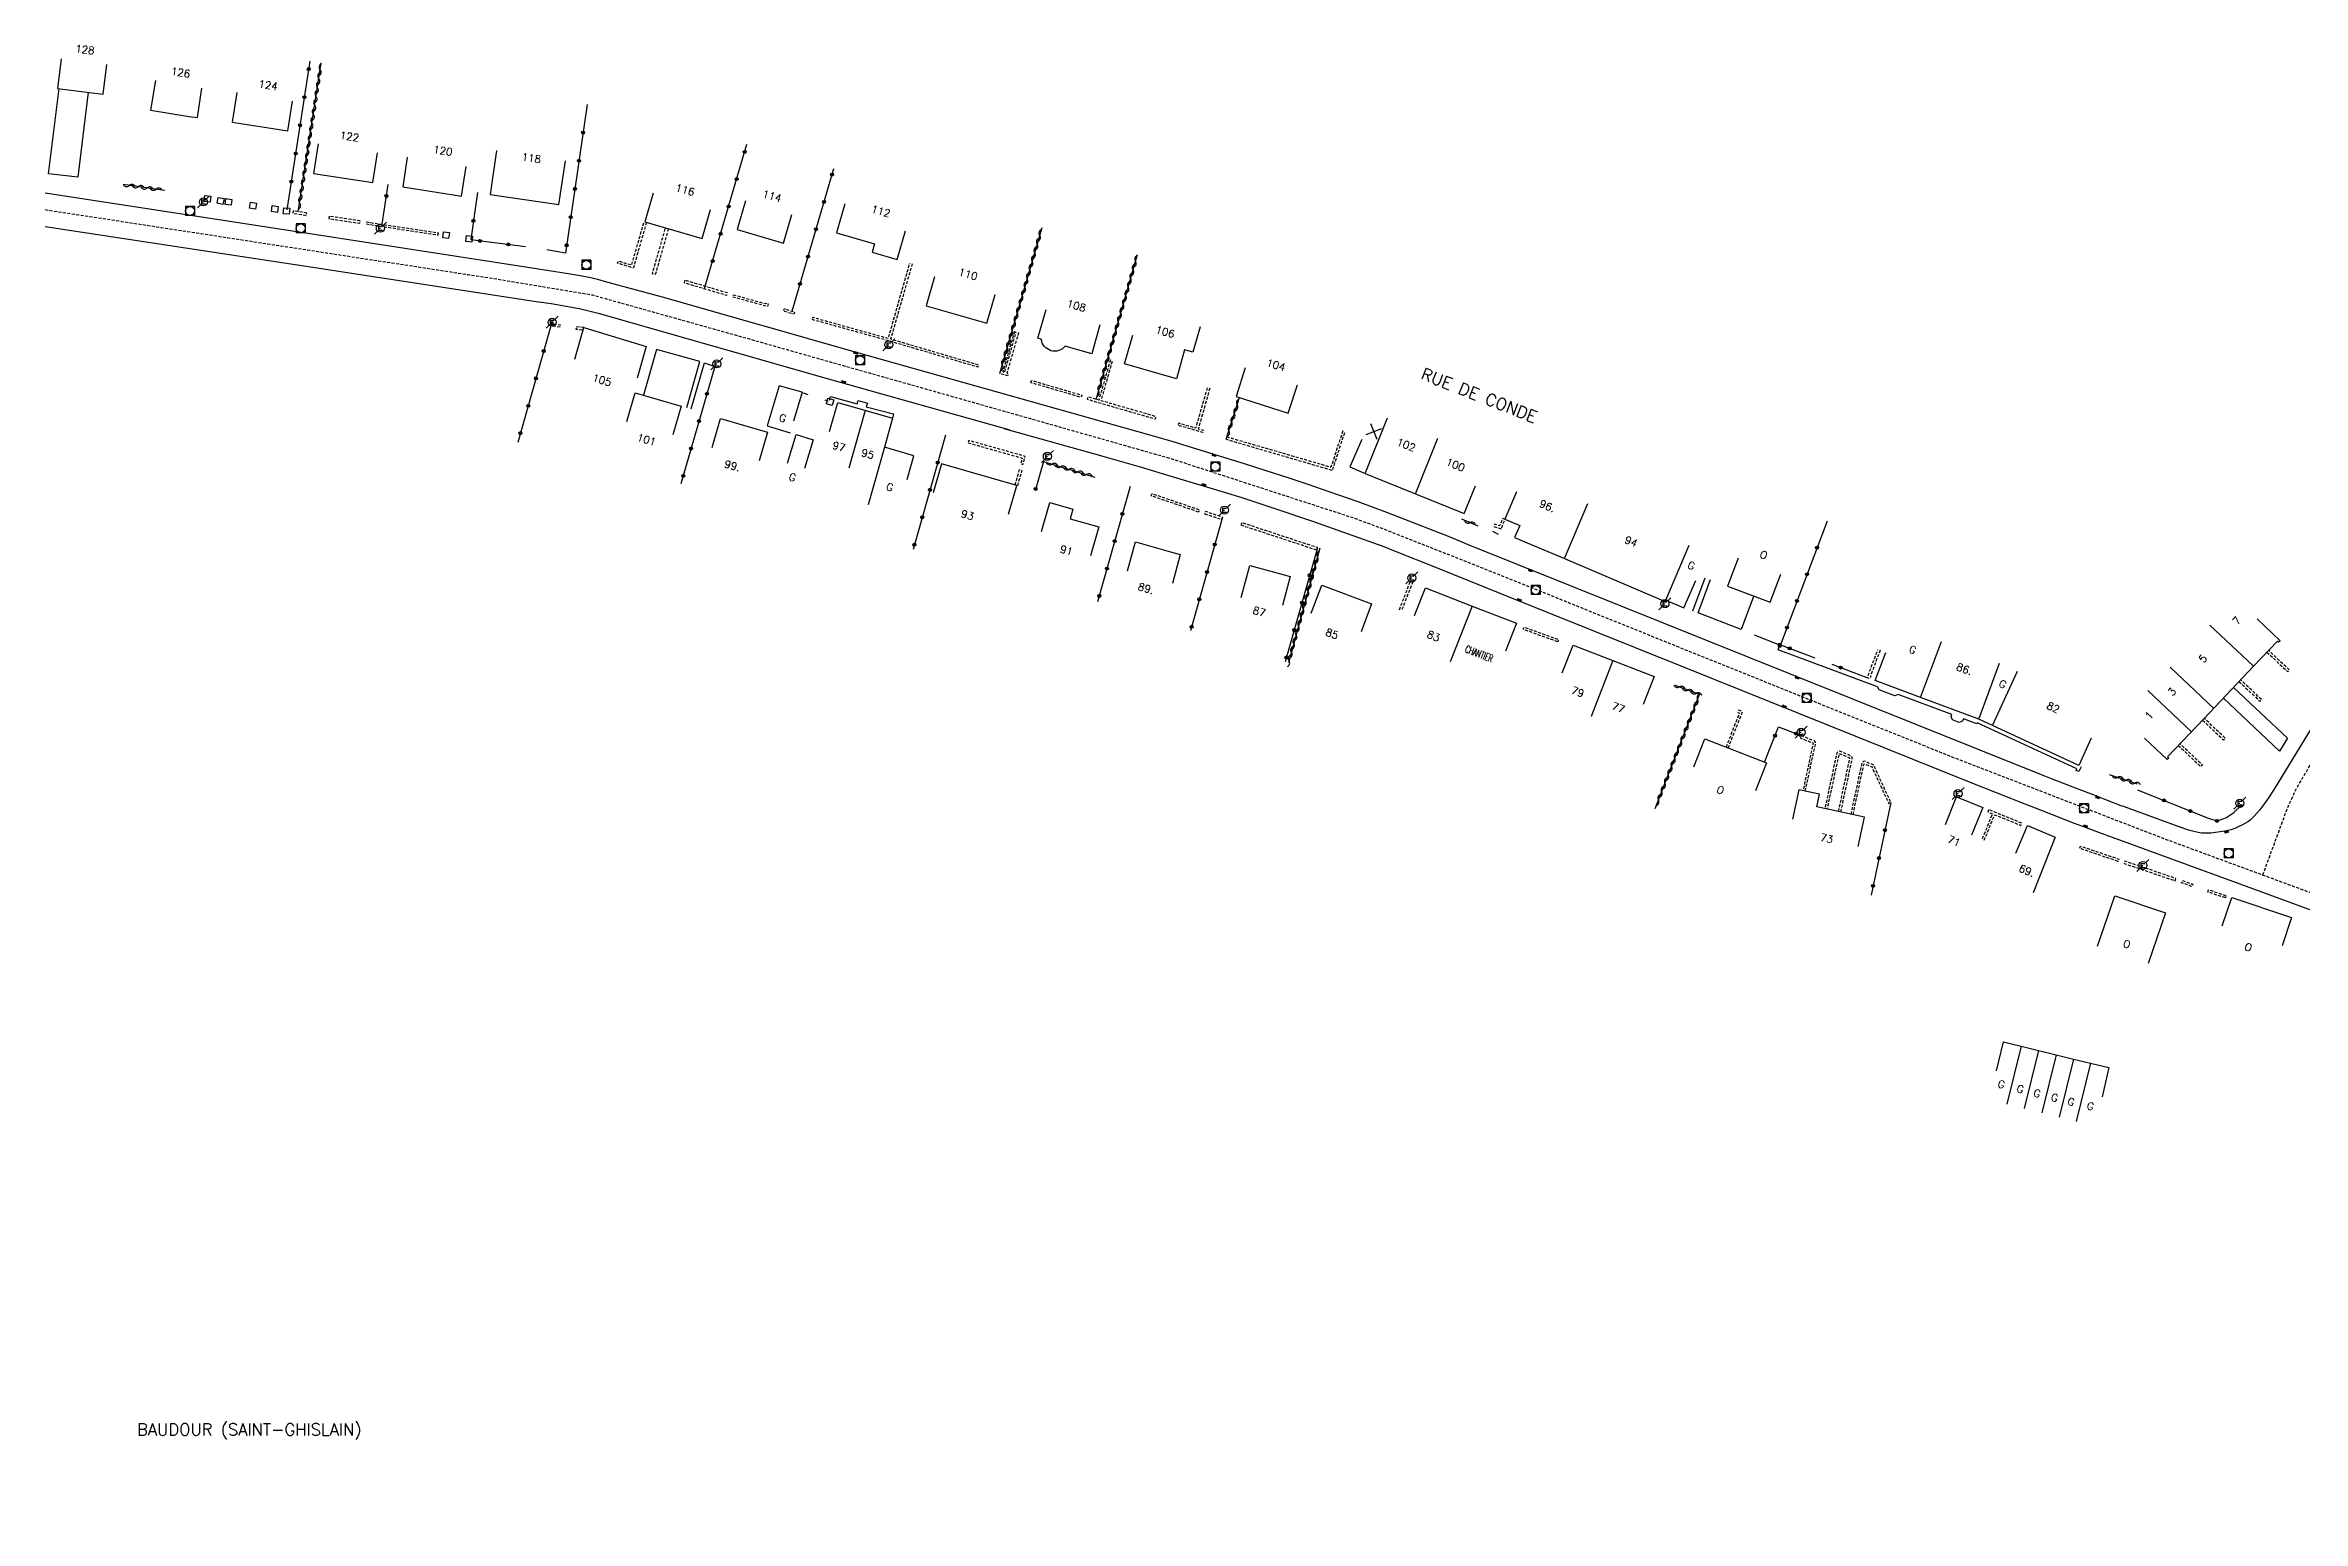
# Model space of a CAD drawing. Header units: millimetres. Extents: x 111000 to 112001, y 129999 to 131000.
# Drawn here: x 111000 to 111376.8, y 130000 to 130246.3 of the extents above; entities that cross this region are included whole.
import ezdxf
from ezdxf.enums import TextEntityAlignment as Align

# ---------------------------------------------------------------- set-up
doc = ezdxf.new("R2010")
doc.units = ezdxf.units.MM
doc.linetypes.add('DASHED', pattern=[0.75, 0.5, -0.25])
doc.layers.get('0').update_dxf_attribs({"linetype": 'CONTINUOUS'})
for name, color, linetype in [('W0001', 6, 'DASHED'), ('W0008', 7, 'CONTINUOUS'), ('W0100', 7, 'CONTINUOUS'), ('W0112', 1, 'DASHED'), ('W0310', 3, 'CONTINUOUS'), ('W0322', 7, 'CONTINUOUS'), ('W0330', 7, 'CONTINUOUS'), ('W0400', 7, 'CONTINUOUS'), ('W0420', 7, 'CONTINUOUS'), ('W0471', 7, 'CONTINUOUS'), ('W0980', 7, 'CONTINUOUS'), ('W0989', 7, 'CONTINUOUS'), ('W0991', 7, 'CONTINUOUS'), ('W1102', 7, 'CONTINUOUS')]:
    doc.layers.add(name, color=color, linetype=linetype)
doc.styles.get("Standard").update_dxf_attribs({"font": 'romans.shx', "width": 0.85})

# ---------------------------------------------------------------- blocks, each defined once
blk = doc.blocks.new('T471')
for p, q in [((-0.333334, 0.333334), (-0.333334, -0.333334)), ((-0.333334, 0.333334), (0.333334, 0.333334)), ((-0.333334, 0), (0, 0)), ((0.500001, 0.500001), (1.000002, 1.000002)), ((-0.500001, -0.500001), (-1.000002, -1.000002)), ((-0.333334, -0.333334), (0.333334, -0.333334))]:
    blk.add_line(p, q)
blk.add_ellipse((0, 0), major_axis=(0.471405, 0.471405), ratio=1, start_param=5.4977871438, end_param=11.780972451)
blk = doc.blocks.new('T400')
for p, q in [((-0.15, 0.3), (0.15, 0.3)), ((-0.15, -0.25), (-0.15, 0.3)), ((-0.15, 0.15), (0.15, 0.15)), ((-0.15, 0), (0.15, 0)), ((0.15, 0.3), (0.15, -0.25)), ((-0.15, -0.15), (0.15, -0.15)), ((-0.15, -0.25), (-0.15, -0.3)), ((-0.15, -0.3), (0.15, -0.3)), ((0.15, -0.3), (0.15, -0.25))]:
    blk.add_line(p, q)
blk = doc.blocks.new('t330o')
at = {"color": 0, "linetype": 'Continuous'}
for p, q in [((0.25, -0.25), (-0.25, 0.25)), ((-0.25, -0.25), (0.25, 0.25)), ((-0.25, 0.25), (-0.25, -0.25)), ((0.25, 0.25), (-0.25, 0.25)), ((0.25, -0.25), (0.25, 0.25)), ((-0.25, -0.25), (0.25, -0.25)), ((-0.25, -0.25), (-0.25, -0.25))]:
    blk.add_line(p, q, dxfattribs=at)
blk = doc.blocks.new('T420')
for p, q in [((0.75, 0.75), (-0.75, 0.75)), ((-0.75, 0.75), (-0.75, -0.75)), ((0.75, 0.75), (0.75, -0.75)), ((0.75, -0.75), (-0.75, -0.75))]:
    blk.add_line(p, q)
blk.add_ellipse((0, 0), major_axis=(-0.53, 0.53), ratio=1, start_param=3.926991, end_param=10.210176)
blk = doc.blocks.new('t112o')
at = {"color": 0, "linetype": 'Continuous'}
for p, q in [((-0.5, 0.5), (0.5, 0.5)), ((-0.5, -0.5), (-0.5, 0.5)), ((0.5, 0.5), (0.5, -0.5)), ((0.5, -0.5), (-0.5, -0.5))]:
    blk.add_line(p, q, dxfattribs=at)
blk = doc.blocks.new('t310o')
at = {"color": 0, "linetype": 'Continuous'}
for centre, start, end in [((-0.5, 0.38), 216.8699, 323.1304), ((0.5, -0.37), 36.8699, 143.1303)]:
    blk.add_arc(centre, 0.625, start, end, dxfattribs=at)
blk = doc.blocks.new('t322o')
at = {"color": 0, "linetype": 'Continuous'}
for radius in [0.25, 0.15]:
    blk.add_circle((0, 0), radius, dxfattribs=at)
blk = doc.blocks.new('t991o')
at = {"color": 0, "linetype": 'Continuous'}
for p, q in [((-1, 1), (1, -1)), ((-1, -1), (1, 1))]:
    blk.add_line(p, q, dxfattribs=at)

msp = doc.modelspace()

# ---------------------------------------------------------------- linework, layer by layer
at = {"layer": 'W0001', "flags": 128}
for points in [[(111000, 130218.86), (111002.88, 130218.42), (111070.58, 130208.03), (111074.85, 130207.37), (111091.33, 130204.63), (111115.65, 130197.81), (111155.75, 130186.45), (111187.78, 130177.35), (111218.25, 130167.45), (111223.3, 130165.59), (111242.48, 130158.02), (111276.87, 130144.14), (111318.16, 130127.55), (111353.81, 130113.8), (111355.62, 130113.14), (111383.87, 130102.73), (111383.87, 130102.73), (111404.1, 130095.28), (111406.64, 130094.34), (111416.05, 130090.88), (111428.91, 130086.41), (111432.3, 130085.22), (111450.9, 130081.42), (111469.76, 130077.75), (111482.32, 130075.31), (111484.22, 130074.94), (111508.48, 130070.22), (111514.73, 130068.99), (111529.26, 130066.18), (111529.26, 130066.18), (111547.39, 130062.63), (111549.9, 130062.12), (111551.36, 130061.78), (111557.83, 130059.97), (111563.23, 130058.37), (111568.06, 130057), (111591.57, 130048.86), (111602.52, 130044.85), (111610.37, 130042.12), (111620.3, 130038.65), (111624.96, 130037.02), (111626.48, 130036.49), (111639.6, 130031.91), (111650.47, 130028.12), (111668.26, 130021.9), (111683.51, 130016.61), (111704.72, 130009.23), (111717.65, 130004.72), (111726.59, 130001.6), (111731.17, 130000)], [(111370.09, 130107.81), (111374.31, 130119.26), (111375.86, 130122.53), (111380.4, 130130.2), (111388.11, 130142.78)]]:
    msp.add_lwpolyline(points, dxfattribs=at)
at = {"layer": 'W0008', "flags": 128}
for points in [[(111007.19, 130238.45), (111005.47, 130224.27), (111000.55, 130224.85), (111002.35, 130239.07)], [(111000, 130221.66), (111042.39, 130215.14), (111081.29, 130209.16), (111086.94, 130208.27), (111089.31, 130207.87), (111090.18, 130207.7), (111091.05, 130207.51), (111092.18, 130207.24), (111093.3, 130206.94), (111095.51, 130206.33), (111097.21, 130205.85), (111102.95, 130204.29), (111135.74, 130194.97), (111184.12, 130181.34)], [(111000, 130216.07), (111044.28, 130209.29), (111082.35, 130203.45)], [(111082.39, 130203.46), (111084.44, 130203.18), (111085.4, 130203.02), (111089.11, 130202.36), (111089.36, 130202.31), (111090.93, 130201.93), (111092.28, 130201.57), (111130.92, 130190.59), (111160.97, 130182.08)], [(111107.06, 130185.86), (111109.27, 130193.51), (111102.05, 130195.54), (111099.84, 130187.89)], [(111107.82, 130185.63), (111110.03, 130193.27), (111111.76, 130192.68)], [(111130.91, 130187.05), (111131.08, 130187.66), (111135.49, 130186.42), (111135.65, 130186.99), (111137.21, 130186.58), (111137.02, 130185.94), (111141.59, 130184.8), (111141.43, 130184.04)], [(111160.01, 130182.35), (111176.48, 130177.73), (111179.62, 130176.84), (111182.74, 130175.93), (111188.27, 130174.28), (111193.8, 130172.61), (111199.68, 130170.79), (111205.54, 130168.88), (111211.52, 130166.86), (111217.47, 130164.77), (111223.41, 130162.61), (111225.03, 130161.99), (111232.31, 130159.05), (111242.74, 130154.83), (111272.97, 130142.69), (111278.35, 130140.54), (111321.06, 130123.36), (111327.99, 130120.65), (111329.66, 130119.98), (111332.83, 130118.71), (111337.04, 130117.06), (111338.63, 130116.45), (111340.46, 130115.79), (111342.66, 130114.98), (111367.29, 130105.93), (111396.69, 130095.16)], [(111184.1, 130181.33), (111188.01, 130180.2), (111190.54, 130179.45), (111200.25, 130176.42), (111203.73, 130175.31), (111207.19, 130174.19), (111210.7, 130173.02), (111214.2, 130171.84), (111219.04, 130170.14), (111223.85, 130168.37), (111228.86, 130166.44), (111233.84, 130164.45), (111236.4, 130163.39), (111237.28, 130163.03), (111262.96, 130152.75), (111291.2, 130141.39), (111332.82, 130124.68), (111334.77, 130123.92), (111339.41, 130122.15), (111341.91, 130121.18), (111343.85, 130120.43), (111346.41, 130119.43), (111346.97, 130119.22), (111356.51, 130115.74)], [(111274.98, 130151.91), (111277.05, 130157.42)], [(111285.1, 130154.29), (111283.03, 130148.78), (111275.85, 130151.59), (111277.92, 130157.1)], [(111339.76, 130125.87), (111339.37, 130125.06), (111338.94, 130125.27), (111339.04, 130125.55), (111322.42, 130133.18), (111322.38, 130133.05), (111320.14, 130133.89), (111319.96, 130133.5), (111319.44, 130133.28), (111318.3, 130133.71), (111318.08, 130134.21), (111318.21, 130134.59), (111309.22, 130137.95), (111308.69, 130137.71), (111306.05, 130138.69), (111305.81, 130139.23), (111289.22, 130145.38), (111289.48, 130146.16), (111285.27, 130147.83)], [(111386.12, 130145.28), (111371.89, 130121.99), (111371.15, 130120.83), (111370.35, 130119.71), (111369.52, 130118.65), (111368.64, 130117.63), (111368.31, 130117.3), (111367.95, 130116.98), (111367.58, 130116.7), (111367.18, 130116.45), (111366.6, 130116.12), (111366, 130115.84), (111365.39, 130115.58), (111364.76, 130115.36), (111364.25, 130115.21), (111363.72, 130115.1), (111362.58, 130114.93), (111361.45, 130114.79), (111360.91, 130114.76), (111360.37, 130114.76), (111359.83, 130114.81), (111359.3, 130114.89), (111358.59, 130115.05), (111357.9, 130115.24), (111357.21, 130115.47), (111356.53, 130115.74)], [(111365.2, 130139.12), (111374.19, 130130.64), (111372.85, 130128.49), (111363.5, 130137.32)]]:
    msp.add_lwpolyline(points, dxfattribs=at)
at = {"layer": 'W0100', "flags": 128}
for points in [[(111002.69, 130244.04), (111002.08, 130239.08), (111007.83, 130238.38), (111009.67, 130238.14), (111010.29, 130243.1)], [(111018.43, 130240.42), (111017.6, 130235.49), (111024.01, 130234.42), (111025.4, 130234.22), (111026.12, 130239.16)], [(111031.96, 130238.42), (111031.2, 130233.48), (111040.52, 130232.04), (111041.29, 130236.98)], [(111045.55, 130229.86), (111044.78, 130224.92), (111054.68, 130223.39), (111055.44, 130228.33)], [(111060.43, 130227.6), (111059.67, 130222.65), (111065.29, 130221.79), (111069.48, 130221.12), (111070.27, 130226.06)], [(111075.3, 130228.71), (111074.24, 130221.41), (111085.75, 130219.72), (111086.82, 130227.03)], [(111101.44, 130221.61), (111100.06, 130216.81), (111109.67, 130214.05), (111111.05, 130218.86)], [(111116.86, 130220.33), (111115.46, 130215.53), (111123.21, 130213.25), (111124.62, 130218.05)], [(111133.46, 130219.81), (111132.07, 130215), (111138.41, 130213.16), (111138, 130211.74), (111142.17, 130210.55), (111143.56, 130215.35)], [(111148.41, 130207.62), (111147.03, 130202.82), (111157.15, 130199.89), (111158.54, 130204.69)], [(111088.39, 130193.88), (111089.9, 130199.18), (111097.04, 130197.02), (111100.31, 130196.03), (111098.81, 130190.72)], [(111176.03, 130199.61), (111174.65, 130194.8), (111170.23, 130196.08), (111170.23, 130196.08), (111170.01, 130195.84), (111169.75, 130195.63), (111169.46, 130195.46), (111169.16, 130195.34), (111168.84, 130195.26), (111168.51, 130195.23), (111168.18, 130195.25), (111167.85, 130195.32), (111167.54, 130195.44), (111167.26, 130195.6), (111166.99, 130195.79), (111166.76, 130196.03), (111166.57, 130196.3), (111166.41, 130196.59), (111166.31, 130196.9), (111166.24, 130197.23), (111165.67, 130197.39), (111167.05, 130202.2)], [(111192.74, 130199.29), (111191.53, 130195.06), (111190.15, 130195.45), (111188.78, 130190.64), (111180.13, 130193.11), (111181.51, 130197.92)], [(111097.09, 130183.49), (111098.47, 130188.29), (111106.14, 130186.07), (111104.75, 130181.27)], [(111126.31, 130188.37), (111122.47, 130189.43), (111120.51, 130182.75), (111124.33, 130181.62)], [(111126.32, 130188.4), (111124.9, 130183.57)], [(111130.9, 130181.84), (111132.26, 130186.65), (111141.43, 130184.04), (111140.07, 130179.23)], [(111111.32, 130179.18), (111112.71, 130183.98), (111120.55, 130181.71), (111119.16, 130176.91)], [(111123.86, 130176.53), (111125.31, 130181.32), (111128.14, 130180.46), (111126.7, 130175.68)], [(111219.71, 130180.52), (111217.72, 130175.94), (111220.29, 130174.82), (111228.66, 130171.44), (111236.81, 130168.13), (111238.69, 130172.76)], [(111143.83, 130173.79), (111144.99, 130177.79), (111140.05, 130179.19)], [(111160.75, 130168.01), (111162.13, 130172.81), (111149.57, 130176.42), (111148.19, 130171.61)], [(111166.29, 130165.15), (111167.65, 130169.96), (111171.49, 130168.87), (111171.03, 130167.25), (111175.82, 130165.89), (111174.46, 130161.08)], [(111245.56, 130171.78), (111243.62, 130167.17), (111246.07, 130166.13), (111245.21, 130164.11), (111253.53, 130160.61), (111270.34, 130153.44), (111270.45, 130153.68), (111273.49, 130152.38), (111275.45, 130156.98)], [(111180.61, 130158.58), (111181.97, 130163.39), (111187.39, 130161.86), (111189.44, 130161.29), (111188.12, 130156.47)], [(111199.57, 130154.11), (111199.57, 130154.11), (111201.04, 130159.47), (111205.75, 130158.18), (111207.79, 130157.61), (111206.47, 130152.79)], [(111282.51, 130160.71), (111280.75, 130156.03), (111287.9, 130153.34), (111289.66, 130158.02)], [(111211.3, 130151.48), (111213.04, 130156.17), (111221.37, 130153.08), (111219.62, 130148.39)], [(111228.52, 130151.09), (111230.35, 130155.75), (111238.14, 130152.68), (111245.53, 130149.83), (111243.73, 130145.17)], [(111369.12, 130150.55), (111372.99, 130146.89), (111372.73, 130146.65), (111372.51, 130146.85), (111368.52, 130142.64), (111360.31, 130133.94), (111354.17, 130127.53), (111354.38, 130127.33), (111354.12, 130127.07), (111350.33, 130130.65)], [(111253.16, 130141.52), (111254.97, 130146.18), (111261.62, 130143.6), (111268.49, 130140.95), (111266.68, 130136.28)], [(111341.46, 130130.63), (111339.36, 130126.09), (111324.96, 130132.73), (111322.68, 130133.81), (111312.94, 130137.44), (111305.42, 130140.28), (111307.19, 130144.95)], [(111275.16, 130125.86), (111276.97, 130130.51), (111287.25, 130126.51), (111285.43, 130121.85)], [(111302.57, 130112.58), (111303.62, 130117.47), (111295.66, 130119.17), (111296.11, 130121.28), (111292.66, 130122.02), (111291.61, 130117.13)], [(111317.12, 130116.21), (111318.99, 130120.84), (111323.36, 130119.08), (111321.48, 130114.44)], [(111328.88, 130111.44), (111330.79, 130116.06), (111335.42, 130114.14), (111331.77, 130104.81)], [(111342.51, 130095.9), (111345.39, 130104.35), (111353.85, 130101.47), (111350.98, 130093.02)], [(111363.3, 130099.33), (111364.9, 130104.06), (111374.9, 130100.7), (111373.3, 130095.96)], [(111325.62, 130075.12), (111326.81, 130079.97), (111335.58, 130077.81), (111338.51, 130077.08), (111341.31, 130076.39), (111344.41, 130075.65), (111343.25, 130070.79)]]:
    msp.add_lwpolyline(points, dxfattribs=at)
at = {"layer": 'W0100', "elevation": -1.34, "flags": 128}
msp.add_lwpolyline([(111200.28, 130192.45), (111198.74, 130187.69), (111207.43, 130184.87), (111208.97, 130189.63)], dxfattribs=at)
at = {"layer": 'W0112', "flags": 128}
for points in [[(111043.66, 130218.29), (111041.37, 130218.67), (111041.31, 130218.27), (111043.6, 130217.9)], [(111052.58, 130216.98), (111047.39, 130217.76), (111047.33, 130217.36), (111052.52, 130216.59)], [(111065.58, 130215), (111065.52, 130214.6), (111053.61, 130216.41), (111053.67, 130216.8)], [(111106.76, 130207.06), (111106.65, 130206.67), (111113.78, 130204.56), (111113.89, 130204.95)], [(111114.86, 130204.65), (111120.24, 130203.18), (111120.25, 130203.24), (111120.64, 130203.14), (111120.52, 130202.69), (111114.75, 130204.26)], [(111085.92, 130199.24), (111084.45, 130199.44), (111084.5, 130199.84), (111085.97, 130199.64)], [(111123.74, 130202.25), (111123.72, 130202.18), (111125.04, 130201.78), (111124.92, 130201.4), (111123.22, 130201.91), (111123.36, 130202.36)], [(111164.5, 130189.98), (111164.62, 130190.36), (111172.99, 130187.9), (111172.87, 130187.52)], [(111154.03, 130179.94), (111163.07, 130177.39), (111162.8, 130176.44), (111163.18, 130176.33), (111163.56, 130177.67), (111154.14, 130180.33)], [(111192.49, 130168.39), (111184.6, 130171.08), (111184.73, 130171.46), (111192.62, 130168.77)], [(111193.5, 130168.1), (111196.36, 130167.15), (111196.48, 130167.53), (111193.62, 130168.48)], [(111199.56, 130166.23), (111212.2, 130162.06), (111212.32, 130162.44), (111199.69, 130166.61)], [(111243.62, 130167.17), (111243.25, 130167.32), (111242.72, 130166.07), (111241.91, 130166.35), (111241.78, 130165.98), (111242.99, 130165.56), (111243.08, 130165.8)], [(111252.41, 130146.72), (111246.66, 130148.81), (111246.8, 130149.19), (111252.55, 130147.1)], [(111345.92, 130110.08), (111339.55, 130112.24), (111339.68, 130112.62), (111346.05, 130110.46)], [(111355.45, 130106.83), (111355.58, 130107.21), (111347.06, 130110.12), (111346.93, 130109.74)], [(111358.25, 130105.9), (111356.53, 130106.49), (111356.65, 130106.87), (111358.38, 130106.28)], [(111363.84, 130103.99), (111360.92, 130104.96), (111361.04, 130105.34), (111363.97, 130104.37)]]:
    msp.add_lwpolyline(points, close=True, dxfattribs=at)
for points in [[(111100.34, 130216.73), (111098.16, 130209.13), (111095.51, 130209.91), (111095.62, 130210.3), (111097.89, 130209.63), (111099.95, 130216.84)], [(111104.01, 130215.67), (111101.82, 130208.03), (111101.34, 130208.17), (111103.53, 130215.81)], [(111144.69, 130209.83), (111141.1, 130197.28), (111155.75, 130192.97), (111155.64, 130192.58), (111140.99, 130196.89), (111127.98, 130200.52), (111128.09, 130200.91), (111140.71, 130197.38), (111144.3, 130209.94)], [(111089.9, 130199.18), (111088.62, 130199.33), (111088.58, 130198.93), (111089.79, 130198.81)], [(111162.45, 130198.36), (111160.49, 130191.56), (111160.69, 130191.51), (111160.57, 130191.12), (111159.31, 130191.5), (111161.38, 130198.67)], [(111161.77, 130198.56), (111159.81, 130191.77), (111160.11, 130191.68), (111162.07, 130198.47)], [(111177.76, 130193.79), (111175.84, 130187.07), (111174, 130187.61), (111173.89, 130187.22), (111185.29, 130183.92), (111185.4, 130184.31), (111176.23, 130186.96), (111178.14, 130193.68)], [(111194.36, 130189.05), (111192.44, 130182.3), (111193.32, 130182.05), (111193.21, 130181.66), (111189.08, 130182.87), (111189.2, 130183.25), (111192.05, 130182.42), (111193.98, 130189.16)], [(111216.54, 130181.93), (111214.57, 130175.85), (111197.19, 130180.91), (111197.07, 130180.53), (111214.83, 130175.36), (111216.92, 130181.8)], [(111161.87, 130172.89), (111162.6, 130175.46), (111162.99, 130175.35), (111162.25, 130172.78)], [(111225.99, 130152.09), (111227.82, 130156.75), (111228.19, 130156.6), (111226.36, 130151.94)], [(111306.23, 130145.32), (111304.59, 130140.99), (111304.67, 130140.96), (111304.54, 130140.58), (111304.07, 130140.74), (111305.85, 130145.46)], [(111370.77, 130145.01), (111374.26, 130141.71), (111374.54, 130142), (111371.04, 130145.3)], [(111366.11, 130140.09), (111369.61, 130136.79), (111369.89, 130137.08), (111366.39, 130140.38)], [(111280.88, 130128.99), (111283.25, 130135.05), (111282.62, 130135.3), (111282.47, 130134.92), (111282.73, 130134.82), (111280.51, 130129.13)], [(111360.03, 130133.64), (111363.53, 130130.35), (111363.81, 130130.64), (111360.31, 130133.94)], [(111293.74, 130121.79), (111295.41, 130129.61), (111295.41, 130129.61), (111295.44, 130129.76), (111295.42, 130129.91), (111295.37, 130130.05), (111295.27, 130130.17), (111293.05, 130131.06), (111292.9, 130130.69), (111295.02, 130129.84), (111295.03, 130129.74), (111293.35, 130121.87)], [(111299.66, 130118.32), (111301.54, 130127.09), (111301.58, 130127.24), (111301.57, 130127.4), (111301.52, 130127.54), (111301.43, 130127.65), (111299.48, 130128.45), (111299.34, 130128.42), (111299.2, 130128.36), (111299.07, 130128.26), (111298.98, 130128.14), (111297, 130118.89)], [(111299.28, 130118.4), (111301.17, 130127.25), (111301.17, 130127.33), (111299.44, 130128.03), (111299.44, 130128.03), (111299.41, 130128.02), (111299.36, 130127.98), (111299.33, 130127.94), (111297.37, 130118.81)], [(111355.98, 130129.42), (111359.73, 130125.88), (111360, 130126.17), (111356.26, 130129.71)], [(111301.71, 130117.88), (111303.5, 130126.25), (111303.54, 130126.3), (111303.59, 130126.35), (111303.61, 130126.37), (111304.85, 130125.83), (111307.65, 130119.75), (111308.01, 130119.92), (111305.15, 130126.14), (111303.6, 130126.8), (111303.47, 130126.75), (111303.34, 130126.66), (111303.23, 130126.56), (111303.15, 130126.43), (111301.33, 130117.96)], [(111323.59, 130113.59), (111325.33, 130117.87), (111329.71, 130116.09), (111329.86, 130116.46), (111324.32, 130118.71), (111324.17, 130118.34), (111324.96, 130118.02), (111323.22, 130113.74)]]:
    msp.add_lwpolyline(points, dxfattribs=at)
at = {"layer": 'W0310', "flags": 128}
for points in [[(111042.25, 130218.49), (111046.08, 130243.37)], [(111019.98, 130222.07), (111013.01, 130223.03)], [(111159.31, 130191.5), (111166.36, 130215.87)], [(111175.37, 130187.17), (111182.28, 130211.35)], [(111126.48, 130188.27), (111127.27, 130187.99)], [(111130.1, 130187.13), (111130.64, 130186.91)], [(111197.07, 130180.53), (111199.33, 130187.5)], [(111166.59, 130176.82), (111175.17, 130174.23)], [(111239.16, 130166.04), (111236.42, 130167.19)], [(111212.73, 130162.35), (111207.47, 130143.23)], [(111242.52, 130164.65), (111241.58, 130165.15)], [(111268.68, 130118.92), (111276.09, 130137.92), (111272.07, 130139.44)], [(111344.45, 130124.58), (111349.11, 130123.01)]]:
    msp.add_lwpolyline(points, dxfattribs=at)
at = {"layer": 'W0322', "flags": 128}
for points in [[(111040.38, 130218.85), (111044.2, 130243.66)], [(111090.47, 130236.41), (111086.84, 130211.61), (111083.74, 130212.16)], [(111110.05, 130205.71), (111117.12, 130229.81)], [(111124.64, 130201.92), (111131.62, 130225.72)], [(111056.24, 130216.44), (111057.25, 130223.03)], [(111072.16, 130221.71), (111071.02, 130213.85), (111080.16, 130212.7)], [(111084.5, 130199.84), (111078.86, 130179.98)], [(111111.76, 130192.68), (111106.1, 130173.11)], [(111150.26, 130181.22), (111144.83, 130162.14)], [(111166.59, 130176.82), (111165.19, 130171.94)], [(111181.07, 130172.67), (111175.63, 130153.39)], [(111196.48, 130167.53), (111191.13, 130148.54)], [(111297.36, 130166.89), (111289.59, 130146.22), (111295.34, 130144.05)], [(111212.31, 130162.41), (111206.95, 130143.4)], [(111304.07, 130140.74), (111298.24, 130142.96)], [(111286.95, 130126.62), (111289.27, 130132.56), (111293.05, 130131.06)], [(111349.19, 130122.03), (111360.95, 130117.28), (111362.46, 130116.84), (111363.93, 130117.32), (111365.26, 130118.25), (111366.46, 130119.41)], [(111308.01, 130119.92), (111304.7, 130104.45)]]:
    msp.add_lwpolyline(points, dxfattribs=at)
at = {"layer": 'W1102', "flags": 128}
for points in [[(111136.87, 130185.34), (111134.13, 130175.72)], [(111220.29, 130174.82), (111224.04, 130184.09)], [(111228.66, 130171.44), (111232.41, 130180.7)], [(111140.07, 130179.19), (111137.34, 130169.57)], [(111253.53, 130160.61), (111257.45, 130169.81)], [(111270.45, 130153.68), (111274.37, 130162.87)], [(111238.14, 130152.68), (111234.49, 130143.38)], [(111312.94, 130137.44), (111316.47, 130146.79)], [(111368.52, 130142.64), (111361.25, 130149.5)], [(111261.62, 130143.6), (111258, 130134.28)], [(111322.68, 130133.81), (111326.17, 130143.18)], [(111324.96, 130132.73), (111329.15, 130141.81)], [(111361.89, 130135.61), (111354.61, 130142.47)], [(111358.18, 130131.71), (111350.91, 130138.58)], [(111329.74, 130079.25), (111327.34, 130069.54)], [(111332.66, 130078.53), (111330.26, 130068.82)], [(111335.58, 130077.81), (111333.19, 130068.1)], [(111338.51, 130077.08), (111336.11, 130067.37)], [(111341.31, 130076.39), (111338.92, 130066.68)]]:
    msp.add_lwpolyline(points, dxfattribs=at)

# ---------------------------------------------------------------- block references
at = {"layer": 'W0112'}
for p, rotation in [((111027.09, 130220.66), 352.6366888536583), ((111029.28, 130220.32), 349.2062693395811), ((111030.59, 130220.14), 353.2563548837906), ((111034.7, 130219.52), 349.9137182492501), ((111038.33, 130218.97), 351.9105759976543), ((111040.28, 130218.65), 355.7209355804773), ((111066.9, 130214.6), 353.2219645106338), ((111070.78, 130213.98), 353.6170964415364), ((111130.99, 130186.77), 164.5521791056379)]:
    msp.add_blockref('t112o', p, dxfattribs=dict(at, rotation=rotation))
at = {"layer": 'W0310'}
for p, rotation in [((111045.67, 130240.72), 81.2484652527369), ((111045.9, 130242.21), 81.2484652527369), ((111044.99, 130236.28), 81.2484652527369), ((111045.21, 130237.76), 81.2484652527369), ((111045.44, 130239.24), 81.2484652527369), ((111044.53, 130233.31), 81.2484652527369), ((111044.76, 130234.79), 81.2484652527369), ((111043.84, 130228.86), 81.2484652527369), ((111044.07, 130230.35), 81.2484652527369), ((111044.3, 130231.83), 81.2484652527369), ((111043.39, 130225.9), 81.2484652527369), ((111043.62, 130227.38), 81.2484652527369), ((111014.04, 130222.89), 172.1766458147842), ((111015.53, 130222.69), 172.1766458147842), ((111017.01, 130222.48), 172.1766458147842), ((111018.5, 130222.28), 172.1766458147842), ((111042.7, 130221.45), 81.2484652527369), ((111042.93, 130222.93), 81.2484652527369), ((111043.16, 130224.42), 81.2484652527369), ((111042.47, 130219.97), 81.2484652527369), ((111165.97, 130214.56), 73.88000905452463), ((111164.72, 130210.23), 73.88000905452463), ((111165.14, 130211.67), 73.88000905452463), ((111165.56, 130213.11), 73.88000905452463), ((111181.96, 130210.24), 74.0588472424747), ((111163.48, 130205.91), 73.88000905452463), ((111163.89, 130207.35), 73.88000905452463), ((111164.31, 130208.79), 73.88000905452463), ((111180.73, 130205.92), 74.0588472424747), ((111181.14, 130207.36), 74.0588472424747), ((111181.55, 130208.8), 74.0588472424747), ((111162.64, 130203.03), 73.88000905452463), ((111163.06, 130204.47), 73.88000905452463), ((111179.9, 130203.03), 74.0588472424747), ((111180.32, 130204.48), 74.0588472424747), ((111161.39, 130198.7), 73.88000905452463), ((111161.81, 130200.14), 73.88000905452463), ((111162.23, 130201.59), 73.88000905452463), ((111178.67, 130198.71), 74.0588472424747), ((111179.08, 130200.15), 74.0588472424747), ((111179.49, 130201.59), 74.0588472424747), ((111160.56, 130195.82), 73.88000905452463), ((111160.98, 130197.26), 73.88000905452463), ((111177.84, 130195.82), 74.0588472424747), ((111178.26, 130197.26), 74.0588472424747), ((111159.73, 130192.94), 73.88000905452463), ((111160.14, 130194.38), 73.88000905452463), ((111176.61, 130191.49), 74.0588472424747), ((111177.02, 130192.94), 74.0588472424747), ((111177.43, 130194.38), 74.0588472424747), ((111175.78, 130188.61), 74.0588472424747), ((111176.2, 130190.05), 74.0588472424747), ((111198, 130183.38), 72.05996676850448), ((111198.46, 130184.81), 72.05996676850448), ((111198.92, 130186.24), 72.05996676850448), ((111197.54, 130181.95), 72.05996676850448), ((111168.03, 130176.39), 343.222496113403), ((111169.47, 130175.95), 343.222496113403), ((111170.9, 130175.52), 343.222496113403), ((111172.34, 130175.09), 343.222496113403), ((111173.77, 130174.65), 343.222496113403), ((111237.78, 130166.62), 157.3567839825316), ((111212.33, 130160.9), 254.6263015996455), ((111211.53, 130158.01), 254.6263015996455), ((111211.93, 130159.46), 254.6263015996455), ((111210.34, 130153.67), 254.6263015996455), ((111210.74, 130155.12), 254.6263015996455), ((111211.14, 130156.56), 254.6263015996455), ((111209.15, 130149.33), 254.6263015996455), ((111209.55, 130150.78), 254.6263015996455), ((111209.94, 130152.22), 254.6263015996455), ((111208.35, 130146.44), 254.6263015996455), ((111208.75, 130147.89), 254.6263015996455), ((111207.56, 130143.55), 254.6263015996455), ((111207.96, 130144.99), 254.6263015996455), ((111272.73, 130139.2), 159.2673438908423), ((111274.13, 130138.67), 159.2673438908423), ((111274.68, 130134.29), 68.68794013364013), ((111275.53, 130138.13), 159.2673438908423), ((111275.22, 130135.69), 68.68794013364013), ((111275.77, 130137.08), 68.68794013364013), ((111273.59, 130131.49), 68.68794013364013), ((111274.13, 130132.89), 68.68794013364013), ((111271.95, 130127.3), 68.68794013364013), ((111272.5, 130128.7), 68.68794013364013), ((111273.04, 130130.1), 68.68794013364013), ((111270.32, 130123.11), 68.68794013364013), ((111270.86, 130124.51), 68.68794013364013), ((111271.41, 130125.91), 68.68794013364013), ((111345.87, 130124.1), 341.3620319186619), ((111347.29, 130123.62), 341.3620319186619), ((111269.23, 130120.32), 68.68794013364013), ((111269.77, 130121.71), 68.68794013364013), ((111348.71, 130123.14), 341.3620319186619)]:
    msp.add_blockref('t310o', p, dxfattribs=dict(at, rotation=rotation))
at = {"layer": 'W0322'}
for p, rotation in [((111044, 130242.33), 81.24846525274367), ((111043.27, 130237.63), 81.24846525274367), ((111042.55, 130232.94), 81.24846525274367), ((111089.78, 130231.71), 261.683883945588), ((111041.83, 130228.24), 81.24846525274367), ((111089.09, 130227.01), 261.683883945588), ((111116.74, 130228.5), 73.6464288001592), ((111041.11, 130223.55), 81.24846525274367), ((111088.41, 130222.31), 261.683883945588), ((111115.4, 130223.95), 73.6464288001592), ((111131.32, 130224.71), 73.6464288001316), ((111056.96, 130221.14), 81.24146910637562), ((111114.06, 130219.39), 73.6464288001592), ((111129.99, 130220.15), 73.6464288001316), ((111071.48, 130217.01), 261.6838839455942), ((111087.72, 130217.61), 261.683883945588), ((111112.72, 130214.83), 73.6464288001592), ((111128.65, 130215.59), 73.6464288001316), ((111072.56, 130213.65), 352.8383235142262), ((111077.27, 130213.06), 352.8383235142262), ((111087.03, 130212.91), 261.683883945588), ((111111.39, 130210.27), 73.6464288001592), ((111127.31, 130211.03), 73.6464288001316), ((111125.97, 130206.47), 73.6464288001316), ((111083.2, 130195.27), 254.1404530312604), ((111081.9, 130190.7), 254.1404530312604), ((111110.44, 130188.12), 253.8620275399544), ((111080.61, 130186.13), 254.1404530312604), ((111079.31, 130181.56), 254.1404530312604), ((111109.12, 130183.56), 253.8620275399544), ((111107.8, 130178.99), 253.8620275399544), ((111148.96, 130176.65), 254.1165165525518), ((111106.48, 130174.43), 253.8620275399544), ((111147.66, 130172.08), 254.1165165525518), ((111165.28, 130172.25), 254.0010059333259), ((111146.36, 130167.51), 254.1165165525518), ((111179.78, 130168.1), 254.2418383600024), ((111145.06, 130162.94), 254.1165165525518), ((111178.49, 130163.53), 254.2418383600024), ((111195.19, 130162.96), 254.2418383600432), ((111295.69, 130162.44), 249.3850515518037), ((111177.2, 130158.96), 254.2418383600024), ((111193.9, 130158.38), 254.2418383600432), ((111211.02, 130157.83), 254.2418383600938), ((111294.02, 130158), 249.3850515518037), ((111175.91, 130154.38), 254.2418383600024), ((111192.61, 130153.81), 254.2418383600432), ((111209.73, 130153.26), 254.2418383600938), ((111292.35, 130153.55), 249.3850515518037), ((111191.32, 130149.24), 254.2418383600432), ((111208.44, 130148.69), 254.2418383600938), ((111290.67, 130149.1), 249.3850515518037), ((111207.15, 130144.12), 254.2418383600938), ((111291.15, 130145.63), 339.3068008829593), ((111299.63, 130142.43), 159.2020834144336), ((111288.68, 130131.05), 68.68794013352966), ((111292.17, 130131.41), 338.4292722628845), ((111353.6, 130120.25), 337.9741350663414), ((111358, 130118.47), 337.9741350663414), ((111362.46, 130116.84), 343.7300462996282), ((111366.39, 130119.34), 44.16024981540059), ((111307.01, 130115.27), 257.9116121752484), ((111306.02, 130110.63), 257.9116121752484), ((111305.02, 130105.98), 257.9116121752484)]:
    msp.add_blockref('t322o', p, dxfattribs=dict(at, rotation=rotation))
at = {"layer": 'W0330'}
for p in [(111084.5, 130199.84), (111289.48, 130146.16)]:
    msp.add_blockref('t330o', p, dxfattribs=at)
at = {"layer": 'W0400'}
for p, rotation in [((111135.31, 130194.94), 74.13884841929833), ((111133.23, 130190.09), 254.2405572017972), ((111195.06, 130177.89), 252.6913285053417), ((111193.38, 130172.9), 72.37308056817776), ((111247.87, 130158.63), 248.2584740285151), ((111245.99, 130153.69), 248.7016491501209), ((111292.4, 130140.75), 247.7984075761474), ((111290.23, 130135.92), 248.1087690690018), ((111342.51, 130120.79), 248.1628739681273), ((111340.51, 130115.93), 70.31321531083256), ((111364.05, 130115.02), 102.0506057906506)]:
    msp.add_blockref('T400', p, dxfattribs=dict(at, rotation=rotation))
at = {"layer": 'W0420'}
for p in [(111024.16, 130218.66), (111042.66, 130215.73), (111090.29, 130209.66), (111090.3, 130209.64), (111135.98, 130193.73), (111195.29, 130175.95), (111248.75, 130155.39), (111293.94, 130137.36), (111340.23, 130118.92), (111364.39, 130111.41)]:
    msp.add_blockref('T420', p, dxfattribs=at)
at = {"layer": 'W0471'}
for p in [(111026.41, 130220.16), (111055.94, 130215.76), (111084.6, 130200.07), (111140.79, 130196.31), (111112.09, 130193.12), (111167.25, 130177.68), (111196.79, 130168.71), (111228.06, 130157.38), (111270.32, 130153.09), (111293.03, 130131.62), (111319.22, 130121.39), (111366.23, 130119.79), (111350.08, 130109.4)]:
    msp.add_blockref('T471', p, dxfattribs=at)
at = {"layer": 'W0991', "rotation": 66.51349583248164}
msp.add_blockref('t991o', (111221.75, 130181.82), dxfattribs=at)

# ---------------------------------------------------------------- texts
at = {"layer": 'W0980'}
msp.add_text('BAUDOUR (SAINT-GHISLAIN)', height=2, dxfattribs=at).set_placement((111034.06, 130015.11), align=Align.MIDDLE)
at = {"layer": 'W0989'}
msp.add_text('RUE DE CONDE', height=2, rotation=338.6116, dxfattribs=at).set_placement((111239.3, 130187.87), align=Align.MIDDLE)
at = {"layer": 'W0991'}
for s, rotation, p in [('128', 352.9331, (111006.64, 130245.57)), ('126', 350.9239, (111022.61, 130241.75)), ('124', 351.2485, (111037.22, 130239.63)), ('122', 351.2304, (111050.8, 130231.07)), ('120', 350.9485, (111066.38, 130228.7)), ('118', 351.6839, (111081.15, 130227.47)), ('116', 344.0044, (111106.79, 130222.16)), ('114', 343.6464, (111121.3, 130221.11)), ('112', 343.8419, (111139.46, 130218.59)), ('110', 343.88, (111154.03, 130208.08)), ('108', 343.9279, (111172.1, 130202.82)), ('106', 343.9279, (111186.91, 130198.46)), ('104', 343.9279, (111205.4, 130192.92)), ('105', 343.1375, (111092.94, 130190.41)), ('G', 343.6219, (111123.08, 130184.07)), ('101', 343.8661, (111100.36, 130180.46)), ('102', 337.9739, (111227.14, 130179.6)), ('99.', 343.862, (111114.68, 130176.12)), ('97', 344.1361, (111132.46, 130179.32)), ('95', 344.1361, (111137.28, 130178.08)), ('100', 337.9139, (111235.36, 130176.27)), ('G', 343.2005, (111124.7, 130174.19)), ('G', 344.1165, (111140.95, 130172.54)), ('96.', 337.1561, (111250.69, 130169.4)), ('93', 344.001, (111153.92, 130167.89, -1.34)), ('91', 344.1954, (111170.45, 130161.98)), ('94', 336.9122, (111264.67, 130163.46)), ('O', 339.3851, (111286.79, 130161.24)), ('G', 336.9122, (111274.71, 130159.47)), ('89.', 344.001, (111183.71, 130155.64, -1.34)), ('87', 344.6263, (111202.62, 130151.78)), ('7', 46.2224, (111365.73, 130150.26)), ('85', 339.6166, (111214.76, 130148.06)), ('83', 338.5493, (111231.7, 130147.7)), ('G', 339.3089, (111311.65, 130145.41)), ('86.', 339.3089, (111320.29, 130142.19)), ('5', 46.2224, (111360.09, 130143.91)), ('79', 338.7696, (111255.76, 130138.37)), ('G', 334.6302, (111326.67, 130139.67)), ('3', 46.2224, (111354.93, 130138.38)), ('77', 338.8677, (111262.53, 130135.74)), ('82', 335.2645, (111335.11, 130135.76)), ('1', 46.2224, (111351.11, 130134.45)), ('O', 338.6879, (111279.57, 130121.99)), ('73', 347.9116, (111297.3, 130113.92)), ('71', 337.9572, (111318.55, 130113.47)), ('69.', 337.5327, (111330.69, 130108.53)), ('O', 341.2334, (111347.39, 130096.27)), ('O', 341.4111, (111367.67, 130095.75)), ('G', 346.0559, (111326.45, 130072.86)), ('G', 346.0559, (111329.6, 130072.07)), ('G', 346.0559, (111332.41, 130071.35)), ('G', 346.0559, (111335.33, 130070.63)), ('G', 346.0559, (111338.09, 130069.95)), ('G', 346.0559, (111341.31, 130069.2))]:
    msp.add_text(s, height=1.25, rotation=rotation, dxfattribs=at).set_placement(p, align=Align.MIDDLE)
at = {"layer": 'W0991', "width": 0.5}
msp.add_text('CHANTIER', height=1.25, rotation=338.8854, dxfattribs=at).set_placement((111239.31, 130144.73), align=Align.MIDDLE)

doc.saveas('drawing.dxf')
